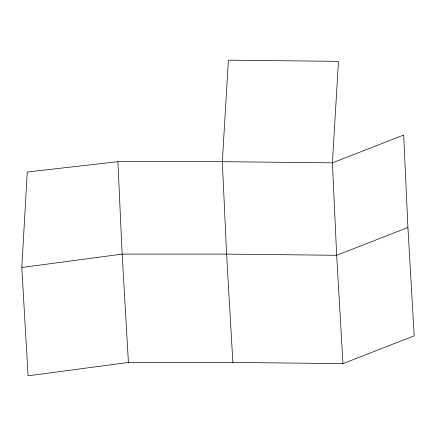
<?xml version="1.0" encoding="UTF-8"?>
<svg xmlns="http://www.w3.org/2000/svg" width="436" height="436" viewBox="0 0 436 436"><rect width="100%" height="100%" fill="white"/><g stroke="black" fill="none" stroke-linecap="round" stroke-linejoin="round"><path stroke-width="0.65" d="M21.8 267.491L27.272 172.013L117.889 161.674L222.333 161.674L332.412 162.846L403.665 135.056L407.922 227.494L414.2 335.829L342.952 363.619L232.868 362.447L128.424 362.447L28.078 375.827L21.8 267.491L122.145 254.112L226.589 254.112L336.668 255.283L407.922 227.494M342.952 363.619L336.668 255.283L332.412 162.846L338.472 61.345L228.393 60.173L222.333 161.674L226.589 254.112L232.868 362.447M128.424 362.447L122.145 254.112L117.889 161.674"/></g></svg>
